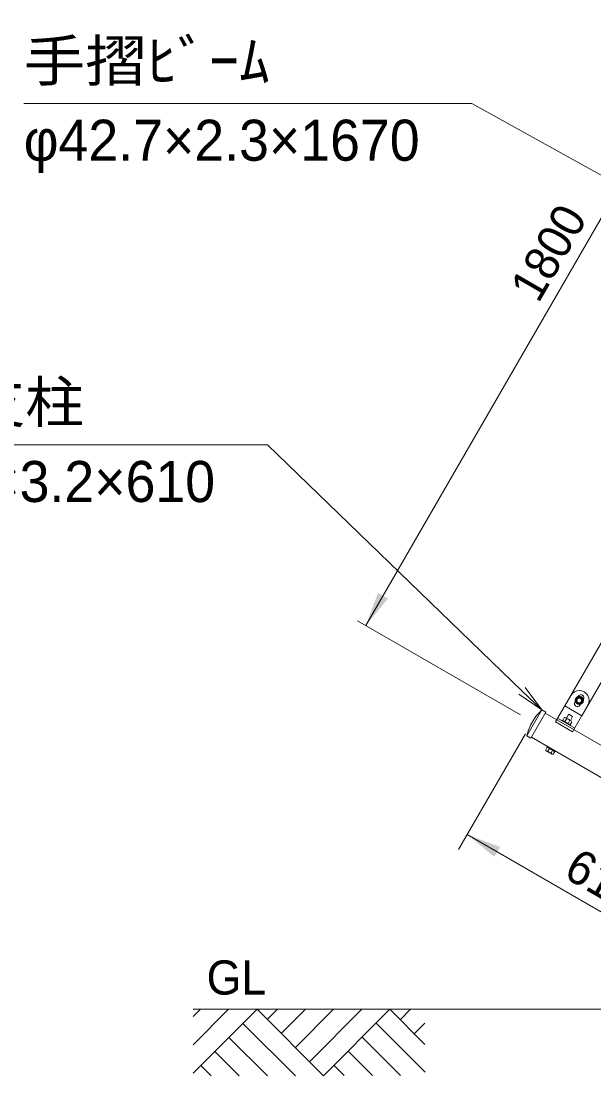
# Model space of a CAD drawing. Units: millimetres at full size, sheet at 1:30. Extents: x 300 to 12300, y 300 to 8610.
# Drawn here: x 2957 to 4201, y 1749 to 4040 of the extents above; entities that cross this region are included whole.
import ezdxf
from ezdxf.enums import TextEntityAlignment as Align

# ---------------------------------------------------------------- set-up
doc = ezdxf.new("R2010")
doc.units = ezdxf.units.MM
doc.header["$LTSCALE"] = 30
doc.linetypes.add('DASHED_SPACED', pattern=[12, 6, -6])
for name, color, linetype, lineweight in [('一般線', 7, 'Continuous', 13), ('寸法', 7, 'Continuous', 13), ('引出線', 7, 'Continuous', 13), ('手摺', 2, 'Continuous', 13), ('支柱', 4, 'Continuous', 13)]:
    doc.layers.add(name, color=color, linetype=linetype, lineweight=lineweight)
doc.layers.add('文字', color=7, linetype='Continuous')
doc.styles.add('ＭＳ Ｐゴシック', font='')
doc.styles.get('ＭＳ Ｐゴシック').set_extended_font_data('MS PGothic')

# ---------------------------------------------------------------- blocks, each defined once
blk = doc.blocks.new('filled_arrow')
at = {"color": 0, "linetype": 'Continuous', "lineweight": -2}
blk.add_solid([(7.5, 1.25), (0, 0), (7.5, -1.25)], dxfattribs=at)
blk = doc.blocks.new('open_arrow')
at = {"color": 0, "linetype": 'Continuous', "lineweight": -2}
blk.add_lwpolyline([(7.5, 1.25), (0, 0), (7.5, -1.25)], dxfattribs=at)

msp = doc.modelspace()

# ---------------------------------------------------------------- linework, layer by layer
at = {"layer": '一般線'}
for p, q in [((4530.94, 1893.59), (3330.94, 1893.59)), ((3330.94, 1754.93), (3469.59, 1893.59)), ((3330.94, 1816.63), (3407.9, 1893.59)), ((3330.94, 1877.72), (3346.8, 1893.59)), ((3613.89, 1749.29), (3469.59, 1893.59)), ((3491.7, 1871.47), (3513.81, 1893.59)), ((3522.25, 1840.93), (3574.91, 1893.59)), ((3552.8, 1810.38), (3636, 1893.59)), ((3583.34, 1779.83), (3697.1, 1893.59)), ((3613.89, 1749.29), (3758.19, 1893.59)), ((3834.34, 1817.44), (3758.19, 1893.59)), ((3781.2, 1871.77), (3803.01, 1893.59)), ((3553.1, 1748.99), (3439.04, 1863.04)), ((3834.94, 1756.94), (3728.24, 1863.64)), ((3811.75, 1841.23), (3834.34, 1863.82)), ((3781.2, 1749.59), (3697.7, 1833.09)), ((3492, 1748.99), (3408.5, 1832.49)), ((3430.91, 1748.99), (3377.95, 1801.94)), ((3720.11, 1749.59), (3667.15, 1802.54)), ((3369.81, 1748.99), (3347.4, 1771.4)), ((3659.01, 1749.59), (3636.6, 1772))]:
    msp.add_line(p, q, dxfattribs=at)
at = {"layer": '寸法'}
for p, q in [((4605.63, 4285.75), (3705.63, 2726.9)), ((4041.51, 2532.99), (3687.45, 2737.4)), ((4052.5, 2492.02), (3907.32, 2240.57)), ((4454.35, 1968.05), (3926.07, 2273.05))]:
    msp.add_line(p, q, dxfattribs=at)
at = {"layer": '引出線'}
for p, q in [((3936.26, 3860.4), (2963, 3860.4)), ((3492.01, 3119.26), (2583.58, 3119.26))]:
    msp.add_line(p, q, dxfattribs=at)
for points in [[(4661, 3458.67), (4608.52, 3487.76), (3936.26, 3860.4)], [(4088.08, 2543.65), (4044.92, 2585.32), (3492.01, 3119.26)]]:
    msp.add_lwpolyline(points, dxfattribs=at)
at = {"layer": '手摺'}
for p, q in [((4972.8, 3998.73), (4137.8, 2552.47)), ((5009.78, 3977.38), (4174.78, 2531.12)), ((4167.16, 2573.62), (4159.66, 2560.63)), ((4170.92, 2554.13), (4178.42, 2567.12)), ((4137.8, 2552.47), (4174.78, 2531.12))]:
    msp.add_line(p, q, dxfattribs=at)
for centre, start, end in [((4172.79, 2570.37), 330, 150), ((4165.29, 2557.38), 150, 330)]:
    msp.add_arc(centre, 6.5, start, end, dxfattribs=at)
at = {"layer": '支柱'}
for p, q in [((4150.92, 2575.2), (4117.82, 2517.86)), ((4055.58, 2487.35), (4088.08, 2543.65)), ((4096.74, 2538.65), (4088.08, 2543.65)), ((4187.9, 2553.85), (4154.8, 2496.51)), ((4064.24, 2482.35), (4096.74, 2538.65)), ((4610.9, 2239.2), (4095.61, 2536.7)), ((4122.42, 2525.84), (4159.4, 2504.49)), ((4131.71, 2520.47), (4132.46, 2521.77)), ((4150.86, 2511.15), (4132.46, 2521.77)), ((4133.54, 2521.15), (4136.73, 2526.67)), ((4138.15, 2518.49), (4141.33, 2524.01)), ((4139.89, 2526.72), (4151.43, 2520.06)), ((4146.11, 2534.17), (4141.33, 2525.89)), ((4145.18, 2514.43), (4148.37, 2519.95)), ((4146.11, 2534.17), (4146.72, 2534.33)), ((4154.61, 2529.77), (4146.72, 2534.33)), ((4154.77, 2529.17), (4149.99, 2520.89)), ((4154.61, 2529.77), (4154.77, 2529.17)), ((4149.78, 2511.77), (4152.97, 2517.29)), ((4150.86, 2511.15), (4150.11, 2509.85)), ((4064.24, 2482.35), (4055.58, 2487.35)), ((4065.36, 2484.3), (4580.65, 2186.8)), ((4099.79, 2462.69), (4096.61, 2457.17)), ((4098.14, 2454.41), (4109.68, 2447.74)), ((4099.46, 2464.61), (4098.71, 2463.31)), ((4117.11, 2452.69), (4098.71, 2463.31)), ((4104.4, 2460.03), (4101.21, 2454.51)), ((4111.43, 2455.97), (4108.24, 2450.45)), ((4116.03, 2453.31), (4112.85, 2447.79)), ((4117.11, 2452.69), (4117.86, 2453.99))]:
    msp.add_line(p, q, dxfattribs=at)
at = {"layer": '支柱', "linetype": 'DASHED_SPACED'}
msp.add_line((4154.8, 2496.51), (4117.82, 2517.86), dxfattribs=at)
at = {"layer": '支柱'}
msp.add_lwpolyline([(4169.39, 2556.4), (4162.39, 2560.44), (4162.39, 2568.52), (4169.39, 2572.56), (4176.39, 2568.52), (4176.39, 2560.44)], close=True, dxfattribs=at)
for radius in [9, 7, 5]:
    msp.add_circle((4169.39, 2564.48), radius, dxfattribs=at)
for centre, radius, start, end in [((4169.39, 2564.48), 21.35, 330, 150), ((4161.14, 2463.94), 108.12, 132.50768, 167.49232), ((4138.37, 2523.17), 3.87, 66.77031, 115.0657), ((4138.5, 2524.24), 2.84, 355.29555, 60.69438), ((4142.72, 2518.29), 5.89, 60, 103.6028), ((4142.72, 2518.29), 5.89, 16.3972, 60), ((4149.98, 2517.62), 2.84, 59.30562, 124.70445), ((4149.12, 2516.96), 3.87, 4.9343, 53.23904), ((4100.46, 2457.5), 3.87, 184.9343, 233.22969), ((4099.59, 2456.85), 2.84, 239.30562, 304.70445), ((4106.86, 2456.18), 5.89, 196.3972, 240), ((4106.86, 2456.18), 5.89, 240, 283.6028), ((4111.07, 2450.22), 2.84, 175.29555, 240.69438), ((4111.21, 2451.29), 3.87, 246.76096, 295.0657)]:
    msp.add_arc(centre, radius, start, end, dxfattribs=at)

# ---------------------------------------------------------------- block references
at = {"layer": '寸法', "xscale": 10, "yscale": 10}
for p, rotation in [((3705.63, 2726.9), 60), ((3926.07, 2273.05), 330)]:
    msp.add_blockref('filled_arrow', p, dxfattribs=dict(at, rotation=rotation))
at = {"layer": '引出線', "xscale": 8, "yscale": 8, "rotation": 136}
msp.add_blockref('open_arrow', (4088.08, 2543.65), dxfattribs=at)

# ---------------------------------------------------------------- texts
at = {"layer": '一般線', "style": 'ＭＳ Ｐゴシック'}
msp.add_text('GL', height=74.23, dxfattribs=at).set_placement((3489.7, 1903.35), align=Align.BOTTOM_RIGHT)
at = {"layer": '寸法', "style": 'ＭＳ Ｐゴシック'}
for s, rotation, p in [('1800', 60, (4102.37, 3537.08)), ('610', 330, (4220.96, 2173.81))]:
    msp.add_text(s, height=74.23, rotation=rotation, dxfattribs=at).set_placement(p, align=Align.MIDDLE_CENTER)
at = {"layer": '文字', "style": 'ＭＳ Ｐゴシック'}
for s, width, p in [('手摺ﾋﾞｰﾑ', 1.1, (2963, 3882.32)), ('手摺支柱', 1.05, (2583.58, 3141.18))]:
    msp.add_text(s, height=89.08, dxfattribs=dict(at, width=width)).set_placement(p, align=Align.BOTTOM_LEFT)
for s, p in [('φ42.7×2.3×1670', (2963, 3709.72)), ('φ60.5×3.2×610', (2583.58, 2968.58))]:
    msp.add_text(s, height=89.08, dxfattribs=at).set_placement(p, align=Align.BOTTOM_LEFT)

doc.saveas('drawing.dxf')
